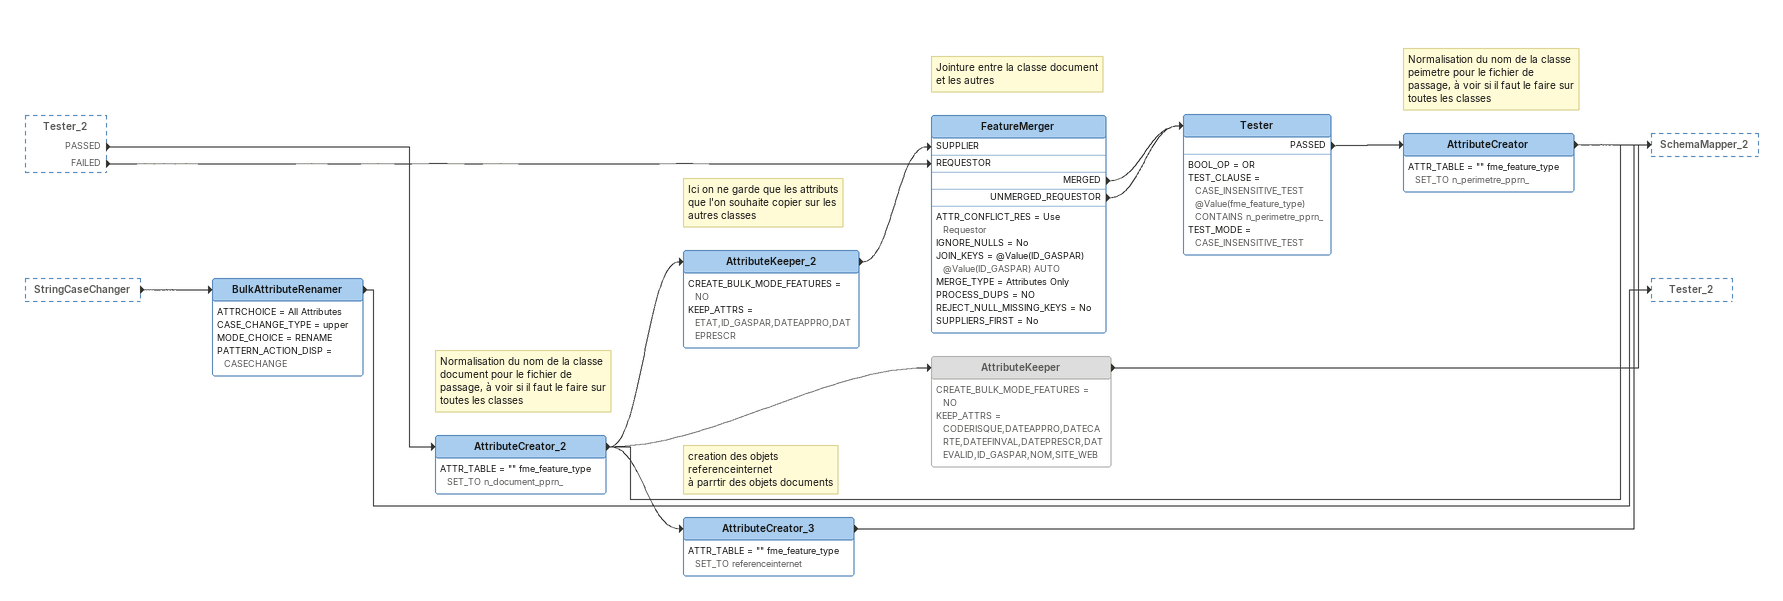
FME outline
Tester_2 [outside]
    PASSED -> AttributeCreator_2
    FAILED -> FeatureMerger [REQUESTOR]
StringCaseChanger [outside]
    -> BulkAttributeRenamer
BulkAttributeRenamer
    ATTRCHOICE = All Attributes
    CASE_CHANGE_TYPE = upper
    MODE_CHOICE = RENAME
    PATTERN_ACTION_DISP = CASECHANGE
    -> Tester_2
Note: Normalisation du nom de la classe document pour le fichier de passage, à voir si il faut le faire sur toutes les classes
AttributeCreator_2
    ATTR_TABLE = "" fme_feature_type SET_TO n_document_pprn_
    -> AttributeKeeper
    -> AttributeKeeper_2
    -> SchemaMapper_2
    -> AttributeCreator_3
Note: Ici on ne garde que les attributs que l'on souhaite copier sur les autres classes
AttributeKeeper_2
    CREATE_BULK_MODE_FEATURES = NO
    KEEP_ATTRS = ETAT,ID_GASPAR,DATEAPPRO,DATEPRESCR
    -> FeatureMerger [SUPPLIER]
Note: Jointure entre la classe document et les autres
FeatureMerger
    ATTR_CONFLICT_RES = Use Requestor
    IGNORE_NULLS = No
    JOIN_KEYS = @Value(ID_GASPAR) @Value(ID_GASPAR) AUTO
    MERGE_TYPE = Attributes Only
    PROCESS_DUPS = NO
    REJECT_NULL_MISSING_KEYS = No
    SUPPLIERS_FIRST = No
    MERGED -> Tester
    UNMERGED_REQUESTOR -> Tester
Tester
    BOOL_OP = OR
    TEST_CLAUSE = CASE_INSENSITIVE_TEST @Value(fme_feature_type) CONTAINS n_perimetre_pprn_
    TEST_MODE = CASE_INSENSITIVE_TEST
    PASSED -> AttributeCreator
Note: Normalisation du nom de la classe peimetre pour le fichier de passage, à voir si il faut le faire sur toutes les classes
AttributeCreator
    ATTR_TABLE = "" fme_feature_type SET_TO n_perimetre_pprn_
    -> SchemaMapper_2
AttributeKeeper [off]
    CREATE_BULK_MODE_FEATURES = NO
    KEEP_ATTRS = CODERISQUE,DATEAPPRO,DATECARTE,DATEFINVAL,DATEPRESCR,DATEVALID,ID_GASPAR,NOM,SITE_WEB
    -> SchemaMapper_2
Note: creation des objets / referenceinternet / à parrtir des objets documents
AttributeCreator_3
    ATTR_TABLE = "" fme_feature_type SET_TO referenceinternet
    -> SchemaMapper_2
